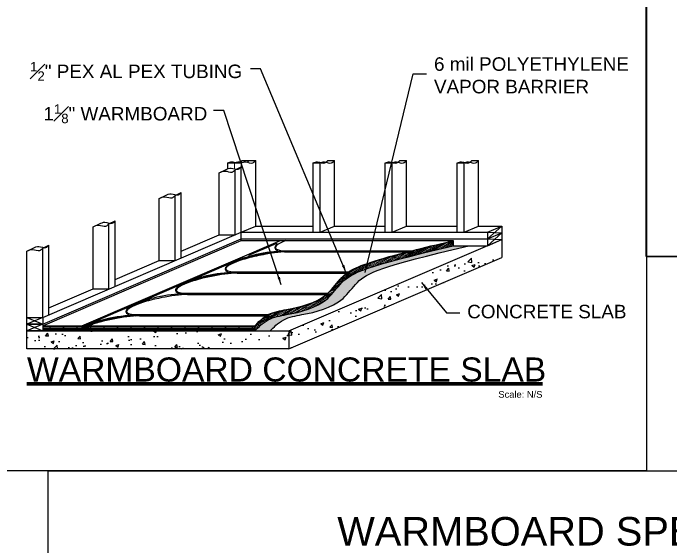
# Paper-space layout 'WBS INST' of a CAD drawing. Header units: inches. Extents: x 0.2 to 34.4, y 0.5 to 23.
# Drawn here: x 6.71 to 13.21, y 12.47 to 17.74 of the extents above; entities that cross this region are included whole.
import ezdxf
from ezdxf.enums import TextEntityAlignment as Align

# ---------------------------------------------------------------- set-up
doc = ezdxf.new("R2010")
doc.units = ezdxf.units.IN
doc.header["$MEASUREMENT"] = 0
for name, color, linetype in [('D_Drawing Title', 7, 'Continuous'), ('S_PANEL DETAIL', 7, 'Continuous'), ('Title Block', 7, 'Continuous')]:
    doc.layers.add(name, color=color, linetype=linetype)
doc.layers.add('T_Tube Text', color=7, linetype='Continuous', lineweight=13)
doc.styles.get("Standard").update_dxf_attribs({"font": 'arial.ttf'})
doc.dimstyles.get("Standard").update_dxf_attribs({"dimtxt": 4, "dimasz": 6, "dimexe": 0.18, "dimexo": 0.0625, "dimgap": 0.09, "dimtad": 0, "dimtih": 1, "dimtoh": 1, "dimdec": 4, "dimzin": 0, "dimdsep": 46, "dimlunit": 4, "dimtxsty": 'Standard', "dimcen": 0.09, "dimadec": 0, "dimazin": 0, "dimtfac": 1, "dimtdec": 4, "dimtofl": 0, "dimtmove": 0, "dimatfit": 3, "dimfxl": 1, "dimtolj": 1, "dimtzin": 0, "dimarcsym": 0})
pattern_1 = [(50, (-4002, 5858.35), (24.14115, -2.112077), [2.52431, -27.7674]), (355, (-4002, 5858.35), (-4.67002, 25.31687), [2.01945, -22.21392]), (100.4514, (-3999.988, 5858.174), (19.47115, 23.20478), [2.14533, -23.59866]), (46.1842, (-4002, 5865.082), (35.92062, -5.57095), [3.78646, -41.6511]), (96.6356, (-3999.007, 5864.618), (31.45837, 32.78633), [3.218, -35.39798]), (351.1842, (-4002, 5865.082), (31.45834, 32.78635), [3.02917, -33.32088]), (21, (-3998.634, 5863.4), (20.09037, -13.551127), [2.52431, -27.7674]), (326, (-3998.634, 5863.4), (8.189375, 24.4067), [2.01945, -22.21392]), (71.4514, (-3996.96, 5862.27), (28.279754, 10.855555), [2.14533, -23.59866]), (37.5, (-4002, 5858.35), (0.40927, 11.20436), [0, -21.94466, 0, -22.550494, 0, -22.298063]), (7.5, (-4002, 5858.35), (8.85425, 13.274894), [0, -12.857147, 0, -21.439798, 0, -8.498507]), (327.5, (-4009.506, 5858.35), (17.967104, -0.75914), [0, -8.414363, 0, -26.252814, 0, -34.835465]), (317.5, (-4012.871, 5858.35), (19.62856, 3.36928), [0, -10.938673, 0, -17.43456, 0, -24.73823])]

# ---------------------------------------------------------------- blocks, each defined once
blk = doc.blocks.new('Bury Point Detail')
at = {"layer": 'T_Tube Text', "lineweight": 30}
blk.add_lwpolyline([(-2.7121, 0), (2.5946, 0), (2.5878, 4.875), (-2.7091, 4.875)], close=True, dxfattribs=at)
blk = doc.blocks.new('*U19')
at = {"lineweight": 50}
blk.add_line((0, 0), (21.419, 0), dxfattribs=at)
at = {"layer": 'D_Drawing Title', "lineweight": 25}
blk.add_line((0, -0.061), (21.419, -0.061), dxfattribs=at)
at = {"flags": 8}
blk.add_attdef('VIEWNAME', (0, 0.073), '', height=0.312, dxfattribs=at)
blk.add_attdef('VPSCALE', text='', height=0.188, dxfattribs=at).set_placement((21.419, -0.321), align=Align.RIGHT)
blk = doc.blocks.new('WB_Over Concrete')
at = {"layer": 'S_PANEL DETAIL', "lineweight": 5}
h = blk.add_hatch(dxfattribs=at)
h.set_pattern_fill('DOLMIT', color=42, scale=3.365745, angle=30, style=0)
h.set_pattern_definition([(30, (-4002, 5853.3018), (-0.42071817, 0.72870525), []), (75, (-4002, 5853.3018), (-2.29884685, 0.61597416), [1.1899707, -2.3799444])])
edge = h.paths.add_edge_path()
edge.add_spline(control_points=[(122.3, 21.82), (126.37, 23.91), (141.87, 26.45), (157.83, 30.19), (166.7, 37.72)], knot_values=[3.913485, 3.913485, 3.913485, 3.913485, 8.101218, 17.572759, 17.572759, 17.572759, 17.572759], degree=3, periodic=0)
edge.add_spline(control_points=[(166.7, 37.72), (170.58, 41.27), (179.79, 54.93), (194.73, 61.48), (260.67, 77.09)], knot_values=[17.939792, 17.939792, 17.939792, 17.939792, 22.69821, 32.111488, 32.111488, 32.111488, 32.111488], degree=3, periodic=0)
edge.add_line((260.67, 77.09), (260.67, 80.7))
edge.add_spline(control_points=[(260.67, 80.7), (248.58, 77.84), (238.38, 75.36), (229.72, 73.17)], knot_values=[30.386123, 30.386123, 30.386123, 30.386123, 32.111488, 32.111488, 32.111488, 32.111488], degree=3, periodic=0)
edge.add_ellipse((228.1, 72.75), major_axis=(0, -2.1), ratio=0.785963, start_angle=281.335, end_angle=461.3353, ccw=False)
edge.add_spline(control_points=[(226.5, 72.35), (199.24, 65.35), (188.43, 61.38), (182.23, 57.26)], knot_values=[24.474127, 24.474127, 24.474127, 24.474127, 30.166677, 30.166677, 30.166677, 30.166677], degree=3, periodic=0)
edge.add_ellipse((181.64, 56.85), major_axis=(0, 2.1), ratio=0.286404, start_angle=101.3285, end_angle=281.3467, ccw=False)
edge.add_spline(control_points=[(181.05, 56.43), (179.66, 55.41), (174.58, 50.82), (170.59, 44.89), (166.71, 41.35)], knot_values=[17.942893, 17.942893, 17.942893, 17.942893, 19.337919, 24.093235, 24.093235, 24.093235, 24.093235], degree=3, periodic=0)
edge.add_ellipse((166.24, 40.93), major_axis=(0.01, 2.1), ratio=0.226203, start_angle=180.9042, end_angle=281.5443, ccw=False)
edge.add_ellipse((166.24, 40.93), major_axis=(-0.04, 2.11), ratio=0.236119, start_angle=101.0909, end_angle=175.7109)
edge.add_spline(control_points=[(165.78, 40.53), (157.81, 33.81), (141.86, 30.07), (126.37, 27.53), (122.3, 25.44)], knot_values=[3.913665, 3.913665, 3.913665, 3.913665, 13.378957, 17.56651, 17.56651, 17.56651, 17.56651], degree=3, periodic=0)
edge.add_ellipse((121.53, 25.03), major_axis=(0, 2.1), ratio=0.37218, start_angle=180, end_angle=281.3601, ccw=False)
edge.add_ellipse((121.53, 25.03), major_axis=(0.03, 2.1), ratio=0.33628, start_angle=101.5539, end_angle=182.0899, ccw=False)
edge.add_spline(control_points=[(120.83, 24.61), (117.63, 22.62), (114.9, 19.84), (112.18, 17.06)], knot_values=[0, 0, 0, 0, 3.37874, 3.37874, 3.37874, 3.37874], degree=3, periodic=0)
edge.add_line((112.18, 17.06), (112.18, 13.45))
edge.add_spline(control_points=[(112.18, 13.45), (114.9, 16.22), (117.63, 19), (122.3, 21.82)], knot_values=[0, 0, 0, 0, 3.380046, 3.380046, 3.380046, 3.380046], degree=3, periodic=0)
at = {"layer": 'S_PANEL DETAIL'}
h = blk.add_hatch(dxfattribs=at)
h.set_pattern_fill('AR-CONC', color=253, scale=3.365745, style=0)
h.set_pattern_definition(pattern_1)
h.paths.add_polyline_path([(297.01, 68.28), (297.01, 81.73), (137.69, 13.45), (137.69, 0)])
h = blk.add_hatch(dxfattribs=at)
h.set_pattern_fill('DASH', color=133, scale=4.207182, style=0)
h.set_pattern_definition([(0, (-4002, 6476.4288), (0.525897717, 0.525897717), [0.52589772, -0.52589772])])
edge = h.paths.add_edge_path()
edge.add_spline(control_points=[(178.21, 37.72), (182.09, 41.27), (191.3, 54.93), (206.23, 61.48), (272.17, 77.09)], knot_values=[17.939792, 17.939792, 17.939792, 17.939792, 22.69821, 32.111488, 32.111488, 32.111488, 32.111488], degree=3, periodic=0)
edge.add_line((272.17, 77.09), (260.67, 77.09))
edge.add_spline(control_points=[(260.67, 77.09), (194.73, 61.48), (179.79, 54.93), (170.58, 41.27), (166.7, 37.72)], knot_values=[17.939792, 17.939792, 17.939792, 17.939792, 27.35307, 32.111488, 32.111488, 32.111488, 32.111488], degree=3, periodic=0)
edge.add_spline(control_points=[(166.7, 37.72), (157.83, 30.19), (141.87, 26.45), (126.37, 23.91), (122.3, 21.82)], knot_values=[3.913485, 3.913485, 3.913485, 3.913485, 13.385026, 17.572759, 17.572759, 17.572759, 17.572759], degree=3, periodic=0)
edge.add_spline(control_points=[(122.3, 21.82), (117.63, 19), (114.9, 16.22), (112.18, 13.45)], knot_values=[0, 0, 0, 0, 3.380046, 3.380046, 3.380046, 3.380046], degree=3, periodic=0)
edge.add_line((112.18, 13.45), (123.68, 13.45))
edge.add_spline(control_points=[(123.68, 13.45), (126.41, 16.22), (129.13, 19), (133.8, 21.82)], knot_values=[0, 0, 0, 0, 3.380046, 3.380046, 3.380046, 3.380046], degree=3, periodic=0)
edge.add_spline(control_points=[(133.8, 21.82), (137.88, 23.91), (153.37, 26.45), (169.33, 30.19), (178.21, 37.72)], knot_values=[3.913485, 3.913485, 3.913485, 3.913485, 8.101218, 17.572759, 17.572759, 17.572759, 17.572759], degree=3, periodic=0)
at = {"layer": 'S_PANEL DETAIL', "lineweight": 5}
h = blk.add_hatch(dxfattribs=at)
h.set_pattern_fill('DOLMIT', color=42, scale=3.365745, style=0)
h.set_pattern_definition([(0, (-4002, 5853.3018), (0, 0.84143635), []), (45, (-4002, 5853.3018), (-1.6828727, 1.6828727), [1.1899707, -2.3799444])])
h.paths.add_polyline_path([(-17.17, 16.83), (-17.18, 17.06), (-46.42, 17.06), (-46.42, 13.45), (112.18, 13.45), (112.18, 17.06), (-12.33, 17.06), (-12.35, 16.83), (-12.39, 16.6), (-12.47, 16.37), (-12.57, 16.15), (-12.7, 15.95), (-12.86, 15.75), (-13.04, 15.58), (-13.25, 15.42), (-13.47, 15.28), (-13.71, 15.17), (-13.96, 15.08), (-14.22, 15.01), (-14.49, 14.97), (-14.76, 14.96), (-15.03, 14.97), (-15.3, 15.01), (-15.56, 15.08), (-15.81, 15.17), (-16.05, 15.28), (-16.27, 15.42), (-16.47, 15.58), (-16.65, 15.75), (-16.81, 15.95), (-16.94, 16.15), (-17.05, 16.37), (-17.12, 16.6)])
at = {"layer": 'S_PANEL DETAIL'}
h = blk.add_hatch(dxfattribs=at)
h.set_pattern_fill('AR-CONC', color=253, scale=3.365745, style=0)
h.set_pattern_definition(pattern_1)
h.paths.add_polyline_path([(-58.2, 13.45), (137.69, 13.45), (137.69, 0), (-58.2, 0)])
at = {"layer": 'S_PANEL DETAIL', "color": 36}
for p, q in [((91.97, 134.59), (91.97, 138.92)), ((91.97, 138.92), (97.02, 138.92)), ((97.02, 138.92), (102.07, 138.92)), ((102.07, 138.92), (102.07, 135.25)), ((102.8, 140.68), (107.85, 140.68)), ((107.85, 140.68), (112.9, 140.68)), ((112.9, 91.82), (112.9, 140.68)), ((155.92, 87.18), (155.92, 138.92)), ((155.92, 138.92), (160.97, 138.92)), ((160.97, 87.18), (160.97, 138.92)), ((166.75, 140.68), (171.8, 140.68)), ((171.8, 91.82), (171.8, 140.68)), ((209.78, 87.18), (209.78, 138.92)), ((209.78, 138.92), (214.82, 138.92)), ((214.82, 87.18), (214.82, 138.92)), ((220.6, 140.68), (225.65, 140.68)), ((225.65, 91.82), (225.65, 140.68)), ((263.63, 87.18), (263.63, 138.92)), ((263.63, 138.92), (268.68, 138.92)), ((268.68, 87.18), (268.68, 138.92)), ((274.46, 140.68), (279.5, 140.68)), ((279.5, 91.82), (279.5, 140.68)), ((85.65, 131.63), (90.29, 133.82)), ((97.43, 133.86), (102.07, 136.04)), ((97.43, 85.19), (97.43, 133.86)), ((102.07, 87.18), (102.07, 136.04)), ((85.65, 85.19), (85.65, 131.63)), ((40.79, 112.41), (45.43, 114.59)), ((52.57, 114.63), (57.21, 116.82)), ((52.57, 65.97), (52.57, 114.63)), ((57.21, 67.96), (57.21, 116.82)), ((40.79, 65.97), (40.79, 112.41)), ((3.08, 93.42), (7.72, 95.61)), ((7.72, 46.75), (7.72, 95.61)), ((-8.7, 91.19), (-4.06, 93.38)), ((-8.7, 44.76), (-8.7, 91.19)), ((3.08, 44.76), (3.08, 93.42)), ((102.07, 87.18), (112.9, 91.82)), ((112.9, 91.82), (155.92, 91.82)), ((160.97, 87.18), (171.8, 91.82)), ((171.8, 91.82), (209.78, 91.82)), ((214.82, 87.18), (225.65, 91.82)), ((225.65, 91.82), (263.63, 91.82)), ((268.68, 87.18), (279.5, 91.82)), ((279.5, 91.82), (297.01, 91.82)), ((286.18, 87.18), (297.01, 91.82)), ((297.01, 91.82), (286.18, 82.13)), ((297.01, 91.82), (297.01, 81.73)), ((-46.42, 23.54), (102.07, 87.18)), ((57.21, 73.01), (85.65, 85.19)), ((85.65, 85.19), (97.43, 85.19)), ((102.07, 80.91), (102.07, 87.18)), ((102.07, 87.18), (286.18, 87.18)), ((286.18, 87.18), (286.18, 77.09)), ((286.18, 87.18), (297.01, 86.78)), ((286.18, 82.13), (297.01, 86.78)), ((297.01, 86.78), (286.18, 77.09)), ((-46.42, 18.5), (102.07, 82.13)), ((102.07, 82.13), (286.18, 82.13)), ((286.18, 82.13), (297.01, 81.73)), ((286.18, 77.09), (297.01, 81.73)), ((-58.2, 73.04), (-53.56, 75.22)), ((-46.42, 75.26), (-41.78, 77.45)), ((-46.42, 23.54), (-46.42, 75.26)), ((-41.78, 25.53), (-41.78, 77.45)), ((260.67, 77.09), (275.41, 77.09)), ((275.41, 77.09), (286.18, 77.09)), ((-58.2, 23.54), (-58.2, 73.04)), ((7.72, 51.79), (40.79, 65.97)), ((40.79, 65.97), (52.57, 65.97)), ((-41.78, 30.58), (-8.7, 44.76)), ((-8.7, 44.76), (3.08, 44.76)), ((-58.2, 23.54), (-46.42, 18.5)), ((-46.42, 23.54), (-58.2, 18.5)), ((-58.2, 18.5), (-46.42, 13.45)), ((-46.42, 18.5), (-58.2, 13.45))]:
    blk.add_line(p, q, dxfattribs=at)
at = {"layer": 'S_PANEL DETAIL', "color": 36, "lineweight": 5}
blk.add_line((97.02, 134.55), (97.02, 138.92), dxfattribs=at)
at = {"layer": 'S_PANEL DETAIL', "color": 93}
for p, q in [((-46.42, 17.27), (102.07, 80.91)), ((-17.18, 17.27), (131.31, 80.91)), ((102.07, 80.91), (260.67, 80.91)), ((107.84, 69.95), (128.12, 78.65)), ((134.49, 73.37), (229.71, 73.37)), ((136.18, 72.55), (226.46, 72.55)), ((136.18, 72.55), (226.46, 72.55)), ((70.72, 54.04), (91, 62.74)), ((97.36, 57.46), (182.22, 57.46)), ((99.06, 56.64), (181.04, 56.64)), ((33.59, 38.13), (53.88, 46.83)), ((60.24, 41.55), (166.71, 41.55)), ((60.24, 41.55), (166.71, 41.55)), ((61.94, 40.73), (165.76, 40.73)), ((-4.85, 21.66), (16.68, 30.88)), ((23.12, 25.64), (122.29, 25.64)), ((23.12, 25.64), (122.29, 25.64)), ((25.87, 24.82), (120.82, 24.82))]:
    blk.add_line(p, q, dxfattribs=at)
at = {"layer": 'S_PANEL DETAIL', "color": 253}
for p, q in [((137.69, 13.45), (297.01, 81.73)), ((137.69, 0), (297.01, 68.28))]:
    blk.add_line(p, q, dxfattribs=at)
at = {"layer": 'S_PANEL DETAIL', "color": 65}
for p, q in [((260.67, 80.91), (260.67, 77.09)), ((-46.42, 17.27), (-17.18, 17.27)), ((-46.42, 17.06), (-17.17, 17.06)), ((-12.35, 17.06), (112.18, 17.06)), ((-12.33, 17.27), (112.18, 17.27))]:
    blk.add_line(p, q, dxfattribs=at)
at = {"layer": 'S_PANEL DETAIL', "color": 9}
blk.add_line((297.01, 81.73), (297.01, 68.28), dxfattribs=at)
at = {"layer": 'S_PANEL DETAIL', "color": 242}
for p, q in [((134.49, 73.06), (229.71, 73.06)), ((134.49, 73.06), (229.71, 73.06)), ((134.49, 72.95), (229.49, 72.95)), ((134.49, 72.85), (229.41, 72.85)), ((134.49, 72.74), (229.35, 72.74)), ((134.49, 72.64), (229.32, 72.64)), ((226.46, 72.53), (229.29, 72.53)), ((226.5, 72.34), (229.26, 72.34)), ((226.56, 72.14), (229.26, 72.14)), ((226.62, 71.97), (229.28, 71.97)), ((226.7, 71.8), (229.32, 71.8)), ((226.83, 71.59), (229.41, 71.59)), ((226.83, 71.59), (229.41, 71.59)), ((226.83, 71.59), (229.41, 71.59)), ((226.83, 71.59), (229.41, 71.59)), ((226.9, 71.48), (229.49, 71.48)), ((226.99, 71.38), (229.71, 71.38)), ((-15.85, 17.27), (98.73, 66.38)), ((-15.44, 17.34), (98.77, 66.29)), ((-15.26, 17.3), (98.82, 66.19)), ((91.09, 62.76), (98.86, 66.09)), ((91.27, 62.84), (98.86, 66.09)), ((91.31, 62.74), (98.9, 66)), ((91.43, 62.68), (98.94, 65.9)), ((91.51, 62.6), (98.98, 65.8)), ((91.56, 62.51), (99.02, 65.71)), ((91.58, 62.4), (99.06, 65.61)), ((97.36, 57.25), (182.22, 57.25)), ((97.36, 57.25), (182.22, 57.25)), ((99.05, 57.16), (182, 57.15)), ((99.05, 57.06), (181.92, 57.04)), ((99.05, 56.95), (181.87, 56.94)), ((99.05, 56.85), (181.83, 56.83)), ((99.06, 56.74), (181.8, 56.73)), ((181.04, 56.53), (181.77, 56.53)), ((181.06, 56.33), (181.77, 56.33)), ((181.08, 56.16), (181.79, 56.16)), ((181.11, 55.99), (181.83, 55.99)), ((181.15, 55.78), (181.92, 55.78)), ((181.15, 55.78), (181.92, 55.78)), ((181.15, 55.78), (181.92, 55.78)), ((181.15, 55.78), (181.92, 55.78)), ((181.17, 55.68), (182, 55.68)), ((181.2, 55.57), (182.22, 55.57)), ((53.97, 46.85), (70.63, 54)), ((54.19, 46.83), (70.5, 53.82)), ((54.31, 46.77), (70.46, 53.69)), ((54.38, 46.69), (70.47, 53.58)), ((63.36, 50.42), (70.5, 53.48)), ((63.41, 50.33), (70.56, 53.39)), ((63.45, 50.23), (70.64, 53.31)), ((54.43, 46.6), (56.29, 47.39)), ((54.43, 46.6), (56.29, 47.39)), ((54.46, 46.49), (55.58, 46.97)), ((54.46, 46.38), (55.05, 46.63)), ((60.24, 41.45), (166.91, 41.19)), ((60.24, 41.34), (166.69, 41.08)), ((60.24, 41.24), (166.61, 40.98)), ((60.24, 41.13), (166.56, 40.87)), ((60.24, 41.03), (166.52, 40.77)), ((165.77, 40.67), (166.49, 40.66)), ((165.77, 40.56), (166.48, 40.56)), ((165.78, 40.46), (166.47, 40.46)), ((165.8, 40.27), (166.46, 40.27)), ((165.83, 40.1), (166.48, 40.1)), ((165.86, 39.93), (166.52, 39.93)), ((165.9, 39.72), (166.61, 39.72)), ((165.9, 39.72), (166.61, 39.72)), ((165.9, 39.72), (166.61, 39.72)), ((165.9, 39.72), (166.61, 39.72)), ((165.93, 39.61), (166.69, 39.61)), ((165.96, 39.51), (166.91, 39.51)), ((16.77, 30.91), (33.51, 38.09)), ((16.99, 30.89), (33.37, 37.91)), ((17.1, 30.83), (33.34, 37.78)), ((17.18, 30.75), (33.35, 37.67)), ((17.23, 30.65), (33.38, 37.57)), ((17.24, 30.31), (33.62, 37.33)), ((17.26, 30.55), (33.43, 37.48)), ((17.26, 30.43), (33.52, 37.4)), ((23.12, 25.35), (122.29, 25.43)), ((23.12, 25.24), (122.07, 25.33)), ((23.12, 25.14), (121.99, 25.22)), ((23.12, 25.03), (121.94, 25.12)), ((23.12, 24.93), (121.9, 25.01)), ((23.12, 24.82), (121.87, 24.91)), ((120.83, 24.71), (121.84, 24.71)), ((-15.13, 17.24), (-4.93, 21.61)), ((-15.02, 17.17), (-5.07, 21.44)), ((-14.93, 17.1), (-5.1, 21.31)), ((-14.86, 17.01), (-5.09, 21.2)), ((-8.9, 19.45), (-5.06, 21.1)), ((-8.16, 19.66), (-5.02, 21)), ((-7.43, 19.86), (-4.98, 20.9)), ((-6.71, 20.05), (-4.94, 20.81)), ((120.85, 24.51), (121.84, 24.51)), ((120.87, 24.34), (121.86, 24.34)), ((120.9, 24.17), (121.9, 24.17)), ((120.94, 23.96), (121.99, 23.96)), ((120.94, 23.96), (121.99, 23.96)), ((120.94, 23.96), (121.99, 23.96)), ((120.94, 23.96), (121.99, 23.96)), ((120.97, 23.86), (122.07, 23.86)), ((121, 23.75), (122.29, 23.75)), ((121, 23.75), (122.29, 23.75)), ((-15.2, 15.72), (-14.52, 16.02)), ((-14.99, 15.85), (-14.54, 16.04)), ((-14.82, 16.04), (-14.59, 16.14)), ((-14.8, 16.92), (-14.44, 17.08)), ((-14.74, 16.18), (-14.63, 16.23)), ((-14.7, 16.32), (-14.65, 16.34)), ((-14.68, 16.48), (-14.67, 16.49)), ((-14.15, 17.27), (-9.38, 19.32)), ((-13.74, 17.34), (-9.34, 19.22)), ((-13.57, 17.3), (-9.3, 19.13)), ((-13.5, 15.72), (-12.81, 16.02)), ((-13.43, 17.24), (-9.26, 19.03)), ((-13.43, 17.24), (-9.26, 19.03)), ((-13.43, 17.24), (-9.26, 19.03)), ((-13.32, 17.17), (-9.21, 18.93)), ((-13.29, 15.85), (-12.76, 16.08)), ((-13.24, 17.1), (-9.17, 18.84)), ((-13.16, 17.01), (-9.13, 18.74)), ((-13.13, 16.04), (-12.64, 16.24)), ((-13.1, 16.92), (-12.33, 17.25)), ((-13.06, 16.83), (-12.34, 17.14)), ((-13.05, 16.18), (-12.55, 16.4)), ((-13.02, 16.73), (-12.35, 17.02)), ((-13.01, 16.32), (-12.49, 16.54)), ((-12.99, 16.48), (-12.42, 16.73)), ((-11.95, 17.42), (-9.09, 18.64)), ((-10.33, 18), (-9.05, 18.55)), ((-9.09, 18.41), (-9.01, 18.45))]:
    blk.add_line(p, q, dxfattribs=at)
at = {"layer": 'S_PANEL DETAIL', "color": 42}
for p, q in [((226.46, 72.55), (226.46, 72.55)), ((229.7, 73.37), (229.71, 73.37)), ((112.18, 17.06), (112.18, 13.45)), ((-46.42, 13.45), (112.18, 13.45))]:
    blk.add_line(p, q, dxfattribs=at)
for points in [[(260.67, 80.7), (260.67, 77.09)], [(-17.17, 17.06), (-46.42, 17.06), (-46.42, 13.45), (112.18, 13.45), (112.18, 17.06), (-12.35, 17.06)], [(112.18, 17.06), (112.18, 13.45)]]:
    blk.add_lwpolyline(points, dxfattribs=at)
at = {"layer": 'S_PANEL DETAIL', "color": 36}
for points in [[(-58.2, 23.54), (-46.42, 23.54), (-46.42, 18.5), (-58.2, 18.5)], [(-58.2, 18.5), (-46.42, 18.5), (-46.42, 13.45), (-58.2, 13.45)]]:
    blk.add_lwpolyline(points, close=True, dxfattribs=at)
at = {"layer": 'S_PANEL DETAIL', "color": 253}
blk.add_lwpolyline([(-58.2, 13.45), (137.69, 13.45), (137.69, 0), (-58.2, 0)], close=True, dxfattribs=at)
at = {"layer": 'S_PANEL DETAIL', "color": 242}
for centre, radius in [((-15.52, 16.5), 0.841), ((-15.52, 16.5), 0.631), ((-13.83, 16.5), 0.841), ((-13.83, 16.5), 0.631)]:
    blk.add_circle(centre, radius, dxfattribs=at)
at = {"layer": 'S_PANEL DETAIL', "color": 65}
for centre, start, end in [((128.29, 78.26), 300.9639, 113.1986), ((108.01, 69.57), 113.1986, 285.4333), ((91.17, 62.35), 332.3167, 113.1986), ((-4.68, 21.27), 113.1986, 285.4333)]:
    blk.add_arc(centre, 0.421, start, end, dxfattribs=at)
at = {"layer": 'S_PANEL DETAIL', "color": 93}
for centre, start, end in [((128.76, 73.22), 274.3064, 67.4031), ((91.63, 57.31), 274.3064, 67.4031), ((70.88, 53.66), 113.1986, 285.4333), ((54.04, 46.44), 300.9639, 113.1986), ((54.51, 41.4), 274.3064, 67.4031), ((33.76, 37.75), 113.1986, 285.4333), ((16.84, 30.5), 300.9639, 113.1986), ((17.62, 25.39), 275.3554, 69.2479)]:
    blk.add_arc(centre, 0.421, start, end, dxfattribs=at)
for centre, major_axis, ratio, start_param, end_param in [((155.71, 80.91), (28.05, 5.45), 0.1873, 2.33757, 3.818352), ((154.18, 80.71), (27.09, 5.41), 0.227914, 2.750331, 3.468803), ((118.59, 65), (28.05, 5.45), 0.1873, 0.856788, 3.818352), ((117.05, 64.8), (27.09, 5.41), 0.227914, 1.077966, 1.863542), ((228.08, 72.96), (0, -2.1), 0.785963, 4.910222, 7.003194), ((228.08, 72.96), (0, -2.1), 0.785963, 7.900707, 8.051819), ((117.05, 64.8), (27.09, 5.41), 0.227914, 2.750331, 3.468803), ((81.47, 49.09), (28.05, 5.45), 0.1873, 0.856788, 3.818352), ((79.93, 48.89), (27.09, 5.41), 0.227914, 1.077966, 1.863542), ((181.63, 57.05), (0, -2.1), 0.286388, 4.91041, 7.106542), ((181.63, 57.05), (0, -2.1), 0.286388, 7.951012, 8.052025), ((79.93, 48.89), (27.09, 5.41), 0.227914, 2.750331, 3.468803), ((44.34, 33.18), (28.05, 5.45), 0.1873, 0.856788, 3.818352), ((42.81, 32.98), (27.09, 5.41), 0.227914, 1.077966, 1.863542), ((166.24, 41.14), (0, 2.1), 0.223471, 3.141593, 3.82374), ((166.24, 41.14), (0, 2.1), 0.223471, 4.694942, 4.910045), ((42.81, 32.98), (27.09, 5.4), 0.228173, 2.776642, 3.490888), ((8.27, 17.27), (28.72, 5.48), 0.18297, 0.876877, 2.335593), ((6.74, 17.07), (28.98, 5.57), 0.212264, 1.143876, 1.930403), ((121.52, 25.23), (0, 2.1), 0.37218, 4.809364, 4.910661), ((121.52, 25.23), (0, 2.1), 0.37218, 3.141593, 3.93368)]:
    blk.add_ellipse(centre, major_axis=major_axis, ratio=ratio, start_param=start_param, end_param=end_param, dxfattribs=at)
at = {"layer": 'S_PANEL DETAIL', "color": 242}
for centre, major_axis, ratio, start_param, end_param in [((117.05, 64.48), (31.62, 6.04), 0.196897, 0.94971, 2.150794), ((229.71, 72.22), (0, -0.841), 0.534437, -3.141592653589793, 3.141592653589793), ((182.22, 56.41), (0, -0.841), 0.534437, -3.141592653589793, 3.141592653589793), ((182.22, 56.41), (0, -0.841), 0.534437, -3.141592653589793, 3.141592653589793), ((166.91, 40.35), (0, -0.841), 0.534437, -3.141592653589793, 3.141592653589793), ((166.91, 40.35), (0, -0.841), 0.534437, -3.141592653589793, 3.141592653589793), ((122.29, 24.59), (0, -0.841), 0.534437, -3.141592653589793, 3.141592653589793)]:
    blk.add_ellipse(centre, major_axis=major_axis, ratio=ratio, start_param=start_param, end_param=end_param, dxfattribs=at)
at = {"layer": 'S_PANEL DETAIL', "color": 65}
for centre, major_axis, ratio, start_param, end_param in [((228.1, 72.75), (0, -2.1), 0.785963, 4.910222, 7.140741), ((228.1, 72.75), (0, -2.1), 0.785963, 4.910222, 7.140741), ((181.64, 56.85), (0, 2.1), 0.286404, 1.768516, 4.074484), ((181.64, 56.85), (0, 2.1), 0.286404, 1.768516, 4.074484), ((181.64, 56.85), (0, 2.1), 0.286404, 4.90772, 4.910427), ((181.64, 56.85), (0, 2.1), 0.286404, 4.90772, 4.910427), ((166.24, 40.93), (0.01, 2.1), 0.226203, 3.157375, 3.9707), ((166.24, 40.93), (0.01, 2.1), 0.226203, 3.157375, 3.9707), ((166.24, 40.93), (0.01, 2.1), 0.226203, 4.797898, 4.913874), ((166.24, 40.93), (0.01, 2.1), 0.226203, 4.797898, 4.913874), ((121.53, 25.03), (0, 2.1), 0.37218, 4.907641, 4.910661), ((121.53, 25.03), (0, 2.1), 0.37218, 4.907641, 4.910661), ((121.53, 25.03), (0, 2.1), 0.37218, 3.141593, 4.062459), ((121.53, 25.03), (0, 2.1), 0.37218, 3.141593, 4.062459)]:
    blk.add_ellipse(centre, major_axis=major_axis, ratio=ratio, start_param=start_param, end_param=end_param, dxfattribs=at)
at = {"layer": 'S_PANEL DETAIL', "color": 93, "extrusion": (0, 0, -1)}
for centre, major_axis, ratio, start_param, end_param in [((166.24, 41.14), (-0.04, 2.11), 0.236119, 3.216452, 4.518816), ((121.52, 25.23), (0.03, 2.1), 0.336279, 3.105117, 4.510112), ((-14.76, 17.27), (-2.42, 0), 0.867737, 3.141593, 6.283185), ((-14.76, 17.06), (-2.42, 0), 0.867737, 3.141593, 6.283185)]:
    blk.add_ellipse(centre, major_axis=major_axis, ratio=ratio, start_param=start_param, end_param=end_param, dxfattribs=at)
at = {"layer": 'S_PANEL DETAIL', "color": 65, "extrusion": (0, 0, -1)}
for centre, major_axis, ratio, start_param, end_param in [((166.24, 40.93), (-0.04, 2.11), 0.236119, 3.216452, 4.518816), ((166.24, 40.93), (-0.04, 2.11), 0.236119, 3.216452, 4.518816), ((121.53, 25.03), (0.03, 2.1), 0.33628, 3.105117, 4.510735), ((121.53, 25.03), (0.03, 2.1), 0.33628, 3.105117, 4.510735)]:
    blk.add_ellipse(centre, major_axis=major_axis, ratio=ratio, start_param=start_param, end_param=end_param, dxfattribs=at)
at = {"layer": 'S_PANEL DETAIL', "color": 36}
for points in [[(91.97, 138.92), (93.04, 139.34), (94.88, 140.07), (96.92, 139.44), (97.76, 139.21)], [(97.02, 138.92), (98.08, 139.34), (99.93, 140.07), (101.97, 139.44), (102.81, 139.21)]]:
    blk.add_open_spline(points, degree=3, knots=[0, 0, 0, 0, 0.994214, 1.731506, 1.731506, 1.731506, 1.731506], dxfattribs=at)
for points in [[(101.6, 139.54), (102.01, 139.86), (102.41, 140.27), (102.8, 140.68)], [(106.65, 139.54), (107.06, 139.86), (107.46, 140.27), (107.85, 140.68)]]:
    blk.add_open_spline(points, degree=3, dxfattribs=at)
for points in [[(102.07, 138.92), (105.32, 139.73), (110.69, 138.97), (112.9, 140.68)], [(155.92, 138.92), (159.17, 139.73), (164.54, 138.97), (166.75, 140.68)], [(160.97, 138.92), (164.22, 139.73), (169.59, 138.97), (171.8, 140.68)], [(209.78, 138.92), (213.02, 139.73), (218.4, 138.97), (220.6, 140.68)], [(214.82, 138.92), (218.07, 139.73), (223.44, 138.97), (225.65, 140.68)], [(263.63, 138.92), (266.87, 139.73), (272.25, 138.97), (274.46, 140.68)], [(268.68, 138.92), (271.92, 139.73), (277.3, 138.97), (279.5, 140.68)], [(85.65, 131.63), (89.85, 132.9), (95.22, 132.14), (97.43, 133.86)], [(90.29, 133.82), (94.49, 135.09), (99.86, 134.32), (102.07, 136.04)], [(40.79, 112.41), (44.99, 113.68), (50.37, 112.91), (52.57, 114.63)], [(45.43, 114.59), (49.63, 115.87), (55.01, 115.1), (57.21, 116.82)], [(-4.06, 93.38), (0.13, 94.65), (5.51, 93.89), (7.72, 95.61)], [(-8.7, 91.19), (-4.51, 92.47), (0.87, 91.7), (3.08, 93.42)], [(-58.2, 73.04), (-54, 74.31), (-48.63, 73.54), (-46.42, 75.26)], [(-53.56, 75.22), (-49.36, 76.5), (-43.99, 75.73), (-41.78, 77.45)]]:
    blk.add_spline(points, degree=3, dxfattribs=at)
at = {"layer": 'S_PANEL DETAIL', "color": 93}
for points in [[(229.7, 73.37), (238.36, 75.57), (248.57, 78.05), (260.67, 80.91)], [(182.22, 57.46), (188.41, 61.59), (199.22, 65.55), (226.46, 72.55)], [(112.18, 17.27), (114.9, 20.05), (117.62, 22.82), (120.82, 24.82)]]:
    blk.add_open_spline(points, degree=3, dxfattribs=at)
at = {"layer": 'S_PANEL DETAIL', "color": 65}
for points in [[(229.72, 73.17), (238.38, 75.36), (248.58, 77.84), (260.67, 80.7)], [(229.72, 73.17), (238.38, 75.36), (248.58, 77.84), (260.67, 80.7)], [(182.23, 57.26), (188.43, 61.38), (199.24, 65.35), (226.5, 72.35)], [(182.23, 57.26), (188.43, 61.38), (199.24, 65.35), (226.5, 72.35)], [(112.18, 17.06), (114.9, 19.84), (117.63, 22.62), (120.84, 24.61)], [(112.18, 13.45), (114.9, 16.22), (117.63, 19), (122.3, 21.82)]]:
    blk.add_open_spline(points, degree=3, dxfattribs=at)
for points, knots in [([(166.7, 37.72), (170.58, 41.27), (179.79, 54.93), (194.73, 61.48), (260.67, 77.09)], [17.939792, 17.939792, 17.939792, 17.939792, 22.69821, 32.111488, 32.111488, 32.111488, 32.111488]), ([(166.7, 41.55), (170.58, 45.1), (174.58, 51.03), (179.66, 55.62), (181.04, 56.64)], [17.939792, 17.939792, 17.939792, 17.939792, 22.69821, 24.091835, 24.091835, 24.091835, 24.091835]), ([(166.71, 41.35), (170.59, 44.89), (174.59, 50.82), (179.66, 55.41), (181.05, 56.44)], [17.942893, 17.942893, 17.942893, 17.942893, 22.69821, 24.095139, 24.095139, 24.095139, 24.095139]), ([(166.71, 41.35), (170.59, 44.89), (174.59, 50.82), (179.66, 55.41), (181.05, 56.44)], [17.942893, 17.942893, 17.942893, 17.942893, 22.69821, 24.095139, 24.095139, 24.095139, 24.095139]), ([(122.3, 25.44), (126.37, 27.53), (141.86, 30.07), (157.81, 33.81), (165.78, 40.53)], [3.913485, 3.913485, 3.913485, 3.913485, 8.101218, 17.56651, 17.56651, 17.56651, 17.56651]), ([(122.3, 21.82), (126.37, 23.91), (141.87, 26.45), (157.83, 30.19), (166.7, 37.72)], [3.913485, 3.913485, 3.913485, 3.913485, 8.101218, 17.572759, 17.572759, 17.572759, 17.572759])]:
    blk.add_open_spline(points, degree=3, knots=knots, dxfattribs=at)
at = {"layer": 'S_PANEL DETAIL', "color": 42}
for points, knots in [([(166.7, 37.72), (170.58, 41.27), (179.79, 54.93), (194.73, 61.48), (260.67, 77.09)], [17.939792, 17.939792, 17.939792, 17.939792, 22.69821, 32.111488, 32.111488, 32.111488, 32.111488]), ([(122.3, 25.44), (126.37, 27.53), (141.86, 30.07), (157.81, 33.81), (165.78, 40.53)], [3.913485, 3.913485, 3.913485, 3.913485, 8.101218, 17.56651, 17.56651, 17.56651, 17.56651]), ([(122.3, 21.82), (126.37, 23.91), (141.87, 26.45), (157.83, 30.19), (166.7, 37.72)], [3.913485, 3.913485, 3.913485, 3.913485, 8.101218, 17.572759, 17.572759, 17.572759, 17.572759])]:
    blk.add_open_spline(points, degree=3, knots=knots, dxfattribs=at)
at = {"layer": 'S_PANEL DETAIL', "color": 133}
for points, knots in [([(166.7, 37.72), (170.58, 41.27), (179.79, 54.93), (194.73, 61.48), (260.67, 77.09)], [17.939792, 17.939792, 17.939792, 17.939792, 22.69821, 32.111488, 32.111488, 32.111488, 32.111488]), ([(178.21, 37.72), (182.09, 41.27), (191.3, 54.93), (206.23, 61.48), (272.17, 77.09)], [17.939792, 17.939792, 17.939792, 17.939792, 22.69821, 32.111488, 32.111488, 32.111488, 32.111488]), ([(122.3, 21.82), (126.37, 23.91), (141.87, 26.45), (157.83, 30.19), (166.7, 37.72)], [3.913485, 3.913485, 3.913485, 3.913485, 8.101218, 17.572759, 17.572759, 17.572759, 17.572759]), ([(133.8, 21.82), (137.88, 23.91), (153.37, 26.45), (169.33, 30.19), (178.21, 37.72)], [3.913485, 3.913485, 3.913485, 3.913485, 8.101218, 17.572759, 17.572759, 17.572759, 17.572759])]:
    blk.add_open_spline(points, degree=3, knots=knots, dxfattribs=at)
at = {"layer": 'S_PANEL DETAIL', "color": 242}
for points, knots in [([(134.49, 72.95), (132.43, 72.85), (130.21, 72.67), (121.64, 71.74), (114.66, 70.51), (104.88, 68.14), (101.65, 67.23), (98.77, 66.28)], [0.94971, 0.94971, 0.94971, 0.94971, 1.184061, 1.184061, 1.815269, 1.815269, 2.150794, 2.150794, 2.150794, 2.150794]), ([(134.49, 72.95), (132.46, 72.86), (130.27, 72.68), (123.42, 71.94), (118.46, 71.15), (108.29, 69.06), (103.13, 67.71), (98.77, 66.28)], [0.94971, 0.94971, 0.94971, 0.94971, 1.180735, 1.180735, 1.642784, 1.642784, 2.150794, 2.150794, 2.150794, 2.150794]), ([(134.5, 72.85), (132.47, 72.75), (130.29, 72.58), (123.46, 71.84), (118.51, 71.05), (108.35, 68.97), (103.17, 67.62), (98.8, 66.18)], [0.94971, 0.94971, 0.94971, 0.94971, 1.180274, 1.180274, 1.641403, 1.641403, 2.150794, 2.150794, 2.150794, 2.150794]), ([(134.5, 72.74), (132.48, 72.65), (130.31, 72.47), (123.49, 71.73), (118.55, 70.95), (108.39, 68.87), (103.2, 67.52), (98.83, 66.08)], [0.94971, 0.94971, 0.94971, 0.94971, 1.180026, 1.180026, 1.640659, 1.640659, 2.150794, 2.150794, 2.150794, 2.150794]), ([(134.51, 72.64), (132.49, 72.54), (130.32, 72.37), (123.51, 71.63), (118.58, 70.85), (108.43, 68.77), (103.24, 67.42), (98.86, 65.98)], [0.94971, 0.94971, 0.94971, 0.94971, 1.179778, 1.179778, 1.639915, 1.639915, 2.150794, 2.150794, 2.150794, 2.150794]), ([(134.51, 72.53), (132.5, 72.44), (130.34, 72.26), (123.54, 71.53), (118.62, 70.75), (108.47, 68.67), (103.27, 67.32), (98.9, 65.88)], [0.94971, 0.94971, 0.94971, 0.94971, 1.17953, 1.17953, 1.639171, 1.639171, 2.150794, 2.150794, 2.150794, 2.150794]), ([(128.44, 71.95), (128.32, 71.94), (128.21, 71.93), (123.57, 71.43), (118.66, 70.65), (108.51, 68.57), (103.31, 67.22), (98.93, 65.78)], [1.1673728, 1.1673728, 1.1673728, 1.1673728, 1.1792822, 1.1792822, 1.638427, 1.638427, 2.1507935, 2.1507935, 2.1507935, 2.1507935]), ([(118.76, 70.48), (117.14, 70.2), (115.51, 69.9), (108.54, 68.47), (103.34, 67.12), (98.96, 65.68)], [1.4833976, 1.4833976, 1.4833976, 1.4833976, 1.6376834, 1.6376834, 2.1507935, 2.1507935, 2.1507935, 2.1507935]), ([(118.77, 70.38), (116.43, 69.97), (114.07, 69.51), (107.17, 68), (102.78, 66.82), (98.99, 65.58)], [1.4833976, 1.4833976, 1.4833976, 1.4833976, 1.7072356, 1.7072356, 2.1507935, 2.1507935, 2.1507935, 2.1507935]), ([(229.71, 72.85), (229.7, 72.85), (229.69, 72.85), (229.63, 72.8), (229.6, 72.76), (229.5, 72.56), (229.45, 72.32), (229.49, 71.9), (229.57, 71.71), (229.68, 71.59), (229.7, 71.59), (229.72, 71.59), (229.74, 71.59), (229.82, 71.69), (229.87, 71.78), (229.96, 72.1), (229.95, 72.4), (229.85, 72.71), (229.79, 72.8), (229.73, 72.85), (229.71, 72.85), (229.71, 72.85)], [-3.141593, -3.141593, -3.141593, -3.141593, -2.7282, -2.7282, -2.314807, -2.314807, -1.420423, -1.420423, -0.52604, -0.52604, 0.015019, 0.015019, 0.556077, 0.556077, 1.097135, 1.097135, 2.127927, 2.127927, 2.732136, 2.732136, 3.141593, 3.141593, 3.141593, 3.141593]), ([(99.05, 57.16), (97.26, 57.11), (95.3, 56.97), (89.06, 56.37), (84.44, 55.67), (75.7, 53.95), (71.59, 52.95), (64.94, 51), (62.26, 50.08), (58.31, 48.45), (56.85, 47.75), (54.81, 46.51), (54.11, 45.98), (53.29, 45.07), (53.05, 44.69), (52.83, 43.88), (52.87, 43.45), (53.27, 42.72), (53.6, 42.43), (54.43, 41.96), (54.93, 41.77), (56.73, 41.29), (58.31, 41.1), (60.22, 41.03)], [0.856788, 0.856788, 0.856788, 0.856788, 1.10035, 1.10035, 1.587475, 1.587475, 2.032491, 2.032491, 2.392248, 2.392248, 2.672443, 2.672443, 2.8955, 2.8955, 3.04896, 3.04896, 3.202419, 3.202419, 3.355879, 3.355879, 3.509339, 3.509339, 3.818352, 3.818352, 3.818352, 3.818352]), ([(97.36, 57.25), (97.36, 57.25), (97.36, 57.25), (87.83, 56.52), (81.87, 55.16), (71.92, 52.93), (67.85, 51.82), (60.93, 49.5), (58.08, 48.31), (55.15, 46.61), (54.4, 46.07), (53.48, 45.15), (53.2, 44.76), (52.96, 44.03), (52.95, 43.68), (53.16, 43.06), (53.38, 42.79), (53.93, 42.34), (54.34, 42.06), (55.07, 41.64), (56.65, 41.11), (58.83, 40.84), (58.83, 40.84), (61.94, 40.73)], [0.856788, 0.856788, 0.856788, 0.856788, 1.103748, 1.103748, 1.720627, 1.720627, 2.182608, 2.182608, 2.64459, 2.64459, 2.871621, 2.871621, 3.037448, 3.037448, 3.167527, 3.167527, 3.297607, 3.297607, 3.427687, 3.427687, 3.709782, 3.709782, 3.818352, 3.818352, 3.818352, 3.818352]), ([(99.05, 57.06), (97.27, 57), (95.31, 56.87), (89.1, 56.27), (84.5, 55.57), (75.75, 53.85), (71.61, 52.85), (64.86, 50.87), (62.12, 49.92), (58.04, 48.22), (56.53, 47.47), (54.49, 46.15), (53.82, 45.59), (53.16, 44.65), (53, 44.28), (52.97, 43.58), (53.06, 43.27), (53.43, 42.73), (53.69, 42.51), (54.34, 42.12), (54.73, 41.96), (56.07, 41.54), (57.23, 41.34), (59.13, 41.19), (59.66, 41.15), (60.23, 41.13)], [0.856788, 0.856788, 0.856788, 0.856788, 1.09978, 1.09978, 1.585765, 1.585765, 2.03364, 2.03364, 2.403728, 2.403728, 2.703963, 2.703963, 2.946517, 2.946517, 3.096842, 3.096842, 3.222955, 3.222955, 3.349068, 3.349068, 3.475181, 3.475181, 3.727408, 3.727408, 3.818352, 3.818352, 3.818352, 3.818352]), ([(99.05, 56.95), (97.28, 56.9), (95.33, 56.77), (89.14, 56.17), (84.55, 55.48), (75.79, 53.75), (71.63, 52.74), (64.78, 50.74), (61.97, 49.76), (57.78, 47.99), (56.23, 47.19), (54.22, 45.8), (53.6, 45.21), (53.1, 44.23), (53.04, 43.83), (53.25, 43.09), (53.51, 42.78), (54.26, 42.27), (54.74, 42.06), (55.93, 41.71), (56.63, 41.57), (58.27, 41.35), (59.2, 41.28), (60.23, 41.24)], [0.856788, 0.856788, 0.856788, 0.856788, 1.099209, 1.099209, 1.584053, 1.584053, 2.034775, 2.034775, 2.415659, 2.415659, 2.735091, 2.735091, 2.995247, 2.995247, 3.159244, 3.159244, 3.323241, 3.323241, 3.487237, 3.487237, 3.651234, 3.651234, 3.818352, 3.818352, 3.818352, 3.818352]), ([(99.05, 56.85), (97.29, 56.79), (95.34, 56.66), (89.17, 56.06), (84.59, 55.38), (75.86, 53.66), (71.7, 52.65), (64.93, 50.67), (62.17, 49.72), (57.67, 47.83), (55.91, 46.9), (54.08, 45.52), (53.61, 45.02), (53.17, 44.12), (53.14, 43.7), (53.46, 42.97), (53.79, 42.67), (54.74, 42.16), (55.36, 41.96), (57.21, 41.56), (58.59, 41.4), (60.23, 41.34)], [0.856788, 0.856788, 0.856788, 0.856788, 1.098824, 1.098824, 1.582898, 1.582898, 2.032806, 2.032806, 2.405326, 2.405326, 2.777846, 2.777846, 3.000978, 3.000978, 3.184609, 3.184609, 3.368239, 3.368239, 3.551869, 3.551869, 3.818352, 3.818352, 3.818352, 3.818352]), ([(99.06, 56.74), (97.27, 56.68), (95.3, 56.55), (87.89, 55.83), (81.79, 54.83), (71.77, 52.57), (67.71, 51.45), (60.83, 49.13), (58.02, 47.93), (54.73, 45.98), (53.82, 45.21), (53.24, 44.04), (53.24, 43.6), (53.71, 42.84), (54.17, 42.53), (55.47, 42.02), (56.32, 41.83), (58.2, 41.57), (59.17, 41.49), (60.24, 41.45)], [0.856788, 0.856788, 0.856788, 0.856788, 1.102327, 1.102327, 1.728193, 1.728193, 2.192492, 2.192492, 2.656792, 2.656792, 2.998883, 2.998883, 3.213833, 3.213833, 3.428782, 3.428782, 3.643731, 3.643731, 3.818352, 3.818352, 3.818352, 3.818352]), ([(99.04, 57.27), (97.25, 57.21), (95.28, 57.08), (91.42, 56.7), (89.56, 56.48), (87.65, 56.2)], [0.8567875, 0.8567875, 0.8567875, 0.8567875, 1.1009136, 1.1009136, 1.3089361, 1.3089361, 1.3089361, 1.3089361]), ([(182.22, 57.04), (182.21, 57.04), (182.2, 57.04), (182.14, 57), (182.11, 56.95), (182.01, 56.75), (181.97, 56.52), (182, 56.09), (182.08, 55.9), (182.19, 55.78), (182.21, 55.78), (182.23, 55.78), (182.25, 55.79), (182.34, 55.88), (182.38, 55.97), (182.47, 56.3), (182.47, 56.59), (182.36, 56.91), (182.3, 56.99), (182.24, 57.04), (182.23, 57.04), (182.22, 57.04)], [-3.141593, -3.141593, -3.141593, -3.141593, -2.7282, -2.7282, -2.314807, -2.314807, -1.420423, -1.420423, -0.52604, -0.52604, 0.015019, 0.015019, 0.556077, 0.556077, 1.097135, 1.097135, 2.127927, 2.127927, 2.732136, 2.732136, 3.141593, 3.141593, 3.141593, 3.141593]), ([(55.95, 41.4), (56.19, 41.35), (56.43, 41.3), (57.69, 41.08), (58.87, 40.97), (60.22, 40.92)], [3.5465348, 3.5465348, 3.5465348, 3.5465348, 3.601465, 3.601465, 3.8183515, 3.8183515, 3.8183515, 3.8183515]), ([(57.5, 41.03), (58.16, 40.94), (58.89, 40.88), (59.85, 40.83), (60.03, 40.83), (60.21, 40.82)], [3.6583851, 3.6583851, 3.6583851, 3.6583851, 3.7889265, 3.7889265, 3.8183515, 3.8183515, 3.8183515, 3.8183515]), ([(166.91, 40.98), (166.9, 40.98), (166.89, 40.98), (166.84, 40.93), (166.8, 40.89), (166.7, 40.68), (166.66, 40.45), (166.69, 40.02), (166.77, 39.84), (166.88, 39.72), (166.9, 39.72), (166.92, 39.72), (166.95, 39.72), (167.03, 39.82), (167.08, 39.91), (167.17, 40.23), (167.16, 40.53), (167.05, 40.84), (167, 40.92), (166.93, 40.98), (166.92, 40.98), (166.91, 40.98)], [-3.141593, -3.141593, -3.141593, -3.141593, -2.7282, -2.7282, -2.314807, -2.314807, -1.420423, -1.420423, -0.52604, -0.52604, 0.015019, 0.015019, 0.556077, 0.556077, 1.097135, 1.097135, 2.127927, 2.127927, 2.732136, 2.732136, 3.141593, 3.141593, 3.141593, 3.141593]), ([(23.12, 25.35), (15.6, 24.57), (13.41, 24.3), (5.91, 23.18), (0.4, 22.02), (-9.38, 19.32)], [1.1438764, 1.1438764, 1.1438764, 1.1438764, 1.3772509, 1.3772509, 1.9304033, 1.9304033, 1.9304033, 1.9304033]), ([(23.12, 25.35), (20.7, 25.1), (18.83, 24.9), (14.35, 24.41), (12.86, 24.21), (7.66, 23.45), (3.84, 22.72), (-3.82, 20.82), (-6.4, 20.14), (-9.38, 19.32)], [1.1438764, 1.1438764, 1.1438764, 1.1438764, 1.2188825, 1.2188825, 1.3688946, 1.3688946, 1.7621682, 1.7621682, 1.9304033, 1.9304033, 1.9304033, 1.9304033]), ([(23.13, 25.24), (20.71, 24.99), (18.84, 24.79), (14.36, 24.3), (12.87, 24.11), (8.39, 23.45), (5.32, 22.89), (-1.59, 21.29), (-5.06, 20.41), (-9.35, 19.22)], [1.1438764, 1.1438764, 1.1438764, 1.1438764, 1.2188871, 1.2188871, 1.3689084, 1.3689084, 1.687545, 1.687545, 1.9304033, 1.9304033, 1.9304033, 1.9304033]), ([(23.14, 25.14), (20.72, 24.89), (18.86, 24.69), (14.38, 24.2), (12.88, 24.01), (8.04, 23.29), (4.58, 22.65), (-2.69, 20.9), (-5.72, 20.11), (-9.32, 19.12)], [1.1438764, 1.1438764, 1.1438764, 1.1438764, 1.2188966, 1.2188966, 1.368937, 1.368937, 1.7263222, 1.7263222, 1.9304033, 1.9304033, 1.9304033, 1.9304033]), ([(23.15, 25.03), (20.73, 24.78), (18.87, 24.58), (14.39, 24.09), (12.9, 23.9), (8.06, 23.19), (4.61, 22.54), (-2.67, 20.8), (-5.69, 20.01), (-9.3, 19.02)], [1.1438764, 1.1438764, 1.1438764, 1.1438764, 1.2189061, 1.2189061, 1.3689654, 1.3689654, 1.7263254, 1.7263254, 1.9304033, 1.9304033, 1.9304033, 1.9304033]), ([(23.16, 24.93), (20.74, 24.68), (18.88, 24.48), (14.4, 23.99), (12.91, 23.8), (8.07, 23.08), (4.62, 22.44), (-2.64, 20.7), (-5.67, 19.91), (-9.27, 18.92)], [1.1438764, 1.1438764, 1.1438764, 1.1438764, 1.2189155, 1.2189155, 1.3689937, 1.3689937, 1.7264959, 1.7264959, 1.9304033, 1.9304033, 1.9304033, 1.9304033]), ([(23.17, 24.82), (20.75, 24.57), (18.89, 24.38), (14.41, 23.88), (12.92, 23.69), (8.09, 22.98), (4.64, 22.34), (-2.62, 20.59), (-5.64, 19.81), (-9.24, 18.81)], [1.1438764, 1.1438764, 1.1438764, 1.1438764, 1.2189249, 1.2189249, 1.3690219, 1.3690219, 1.726664, 1.726664, 1.9304033, 1.9304033, 1.9304033, 1.9304033]), ([(23.17, 24.82), (20.75, 24.57), (18.89, 24.38), (14.41, 23.88), (12.92, 23.69), (7.77, 22.93), (3.99, 22.21), (-3.63, 20.33), (-6.23, 19.64), (-9.24, 18.81)], [1.1438764, 1.1438764, 1.1438764, 1.1438764, 1.2189293, 1.2189293, 1.3690351, 1.3690351, 1.7601507, 1.7601507, 1.9304033, 1.9304033, 1.9304033, 1.9304033]), ([(23.18, 24.72), (20.76, 24.47), (18.95, 24.34), (14.42, 23.78), (12.94, 23.59), (8.11, 22.88), (4.66, 22.23), (-2.6, 20.49), (-5.62, 19.71), (-9.21, 18.71)], [1.1438764, 1.1438764, 1.1438764, 1.1438764, 1.2189342, 1.2189342, 1.3690498, 1.3690498, 1.7268302, 1.7268302, 1.9304033, 1.9304033, 1.9304033, 1.9304033]), ([(122.29, 25.22), (122.28, 25.22), (122.27, 25.22), (122.22, 25.18), (122.18, 25.13), (122.08, 24.93), (122.04, 24.7), (122.07, 24.27), (122.15, 24.08), (122.26, 23.96), (122.28, 23.96), (122.3, 23.96), (122.33, 23.97), (122.41, 24.06), (122.46, 24.15), (122.54, 24.48), (122.54, 24.77), (122.43, 25.09), (122.37, 25.17), (122.31, 25.22), (122.3, 25.22), (122.29, 25.22)], [-3.141593, -3.141593, -3.141593, -3.141593, -2.7282, -2.7282, -2.314807, -2.314807, -1.420423, -1.420423, -0.52604, -0.52604, 0.015019, 0.015019, 0.556077, 0.556077, 1.097135, 1.097135, 2.127927, 2.127927, 2.732136, 2.732136, 3.141593, 3.141593, 3.141593, 3.141593]), ([(11.09, 23.21), (10.13, 23.06), (9.17, 22.91), (6.94, 22.51), (5.66, 22.27), (1.52, 21.39), (-1.63, 20.64), (-6.69, 19.29), (-7.9, 18.97), (-9.18, 18.61)], [1.3840355, 1.3840355, 1.3840355, 1.3840355, 1.4849444, 1.4849444, 1.6091491, 1.6091491, 1.8575584, 1.8575584, 1.9304033, 1.9304033, 1.9304033, 1.9304033])]:
    blk.add_open_spline(points, degree=3, knots=knots, dxfattribs=at)
at = {"layer": 'S_PANEL DETAIL', "color": 93}
blk.add_open_spline([(122.29, 25.64), (126.37, 27.74), (141.86, 30.28), (157.82, 34.02), (165.76, 40.73)], degree=3, knots=[3.909567, 3.909567, 3.909567, 3.909567, 8.101218, 17.568411, 17.568411, 17.568411, 17.568411], dxfattribs=at)
at = {"layer": 'S_PANEL DETAIL', "color": 42}
for points in [[(112.18, 17.06), (114.9, 19.84), (117.63, 22.62), (120.84, 24.61)], [(112.18, 13.45), (114.9, 16.22), (117.63, 19), (122.3, 21.82)]]:
    blk.add_open_spline(points, degree=3, dxfattribs=at)
at = {"layer": 'S_PANEL DETAIL', "color": 133}
for points in [[(112.18, 13.45), (114.9, 16.22), (117.63, 19), (122.3, 21.82)], [(123.68, 13.45), (126.41, 16.22), (129.13, 19), (133.8, 21.82)]]:
    blk.add_open_spline(points, degree=3, dxfattribs=at)
at = {"layer": 'S_PANEL DETAIL', "color": 242}
blk.add_open_spline([(-6.13, 19.33), (-7.09, 19.08), (-8.1, 18.8), (-9.16, 18.51)], degree=3, dxfattribs=at)
at = {"layer": 'S_PANEL DETAIL', "char_height": 10.0972, "attachment_point": 1}
for s, insert, width in [('\\A1;6 mil POLYETHYLENE\\PVAPOR BARRIER', (246.23, 217.87), 270.2365), ('\\A1;\\pi150.28;{\\H0.7x;\\S1#2;}" PEX AL PEX TUBING', (-206.13, 214.43), 307.1938), ('\\A1;\\pi160.22;1{\\H0.7x;\\S1#8;}" WARMBOARD', (-206.13, 182.77), 279.6137), ('\\A1;CONCRETE SLAB', (271.05, 32.94), 270.2365)]:
    blk.add_mtext(s, dxfattribs=dict(at, insert=insert, width=width))
at = {"layer": 'S_PANEL DETAIL'}
for points in [[(180.58, 56.83), (116.51, 209.16), (109, 209.16)], [(194.76, 57.19), (230.72, 205.61), (240.68, 205.61)], [(131.97, 47.81), (88.93, 178.03), (81.42, 178.03)], [(236.82, 49.55), (255.54, 26.96), (265.5, 26.96)]]:
    blk.add_leader(points, dimstyle='Standard', dxfattribs=at)
blk = doc.blocks.new('WB CONCRETE SLAB')
at = {"layer": 'Title Block'}
blk.add_blockref('WB_Over Concrete', (58.2, 0), dxfattribs=at)
ref = blk.add_blockref('*U19', (0, -25.71), dxfattribs=dict(at, xscale=18, yscale=18, zscale=18))
ref.add_attrib('VPSCALE', 'Scale: N/S', dxfattribs={"layer": '0', "height": 5}).set_placement((385.53, -31.49), align=Align.TOP_RIGHT)
ref.add_attrib('VIEWNAME', 'WARMBOARD CONCRETE SLAB', (0, -24.39), dxfattribs={"layer": '0', "height": 18})

psp = doc.layouts.new('WBS INST')

# ---------------------------------------------------------------- linework, layer by layer
at = {"layer": 'S_PANEL DETAIL'}
psp.add_lwpolyline([(7.0613, 13.2222), (19.5078, 13.2222), (19.5069, 4.4479), (7.0613, 4.4479)], close=True, dxfattribs=at)
at = {"layer": 'Title Block'}
psp.add_lwpolyline([(6.58, 18.1111), (12.9667, 18.1111), (12.9667, 13.2222), (6.58, 13.2222)], close=True, dxfattribs=at)

# ---------------------------------------------------------------- block references
for name, p, xscale, yscale, zscale in [('Bury Point Detail', (16.3087, 15.3361), 1.232887238784231, 1.232887238784231, 1.232887238784231), ('WB CONCRETE SLAB', (6.8513, 14.4255), 0.013199999999988, 0.013199999999988, 0.013199999999988)]:
    psp.add_blockref(name, p, dxfattribs=dict(at, xscale=xscale, yscale=yscale, zscale=zscale))

# ---------------------------------------------------------------- texts
at = {"layer": 'Title Block', "linetype": 'Continuous'}
psp.add_text('WARMBOARD SPECIFICATIONS', height=0.28125, dxfattribs=at).set_placement((9.9146, 12.486))

doc.saveas('drawing.dxf')
